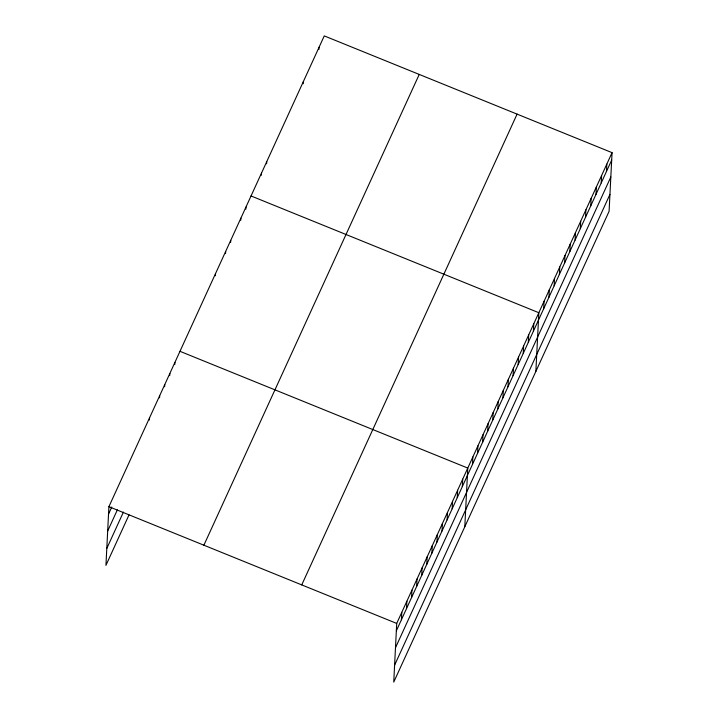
<?xml version="1.0" encoding="UTF-8"?>
<svg xmlns="http://www.w3.org/2000/svg" width="718" height="718" viewBox="0 0 718 718"><rect width="100%" height="100%" fill="white"/><g stroke="black" fill="none" stroke-linecap="round" stroke-linejoin="round"><path stroke-width="1.08" d="M612.059 152.656L396.713 623.43L393.742 682.1L609.088 211.325L612.059 152.656L324.258 35.9L108.912 506.675L105.941 565.344L129.016 514.905M149.416 420.021L149.523 417.903M159.567 397.826L159.674 395.708M164.637 386.733L164.745 384.606M169.717 375.631L169.825 373.513M174.797 364.538L174.905 362.411M215.4 275.757L215.508 273.639M225.551 253.571L225.658 251.444M230.631 242.469L230.738 240.351M240.781 220.273L240.889 218.155M245.861 209.18L245.969 207.062M261.397 175.219L261.505 173.101M266.62 163.785L266.728 161.667M303.229 83.755L303.337 81.637M318.927 49.452L319.025 47.334M401.416 619.76L401.793 612.337M406.487 608.658L406.864 601.235M411.567 597.564L411.944 590.142M416.637 586.471L417.014 579.049M421.717 575.369L422.094 567.947M426.788 564.276L427.165 556.854M431.868 553.174L432.245 545.752M436.948 542.081L437.325 534.659M442.019 530.988L442.396 523.557M447.099 519.886L447.476 512.464M452.169 508.793L452.546 501.37M457.249 497.691L457.626 490.268M462.329 486.598L462.697 479.175M464.806 526.743L467.777 468.073L179.976 351.317M472.48 464.402L472.857 456.98M477.551 453.309L477.928 445.887M482.631 442.207L483.008 434.785M487.701 431.114L488.078 423.692M492.781 420.012L493.158 412.59M497.861 408.919L498.229 401.497M502.932 397.826L503.309 390.404M508.012 386.724L508.389 379.301M513.083 375.631L513.46 368.208M518.163 364.529L518.54 357.106M523.234 353.435L523.61 346.013M528.313 342.342L528.69 334.911M533.393 331.24L533.761 323.818M535.87 371.385L538.841 312.725L251.04 195.96M543.697 308.713L544.073 301.291M548.929 297.279L549.297 289.857M554.152 285.845L554.529 278.422M559.385 274.411L559.762 266.988M564.617 262.976L564.994 255.554M569.841 251.542L570.218 244.12M575.073 240.117L575.45 232.695M580.306 228.683L580.683 221.261M585.538 217.249L585.906 209.827M590.761 205.815L591.138 198.392M595.994 194.381L596.371 186.958M601.226 182.946L601.603 175.524M606.45 171.512L606.827 164.09M108.535 514.097L111.766 507.034M107.682 531.006L117.375 509.825M106.794 548.426L123.406 512.114M203.885 545.204L419.231 74.43M301.739 584.901L517.086 114.126M396.336 630.853L611.682 160.078M395.483 647.762L610.83 176.996M394.595 665.191L609.941 194.416M108.912 506.675L396.713 623.43"/></g></svg>
